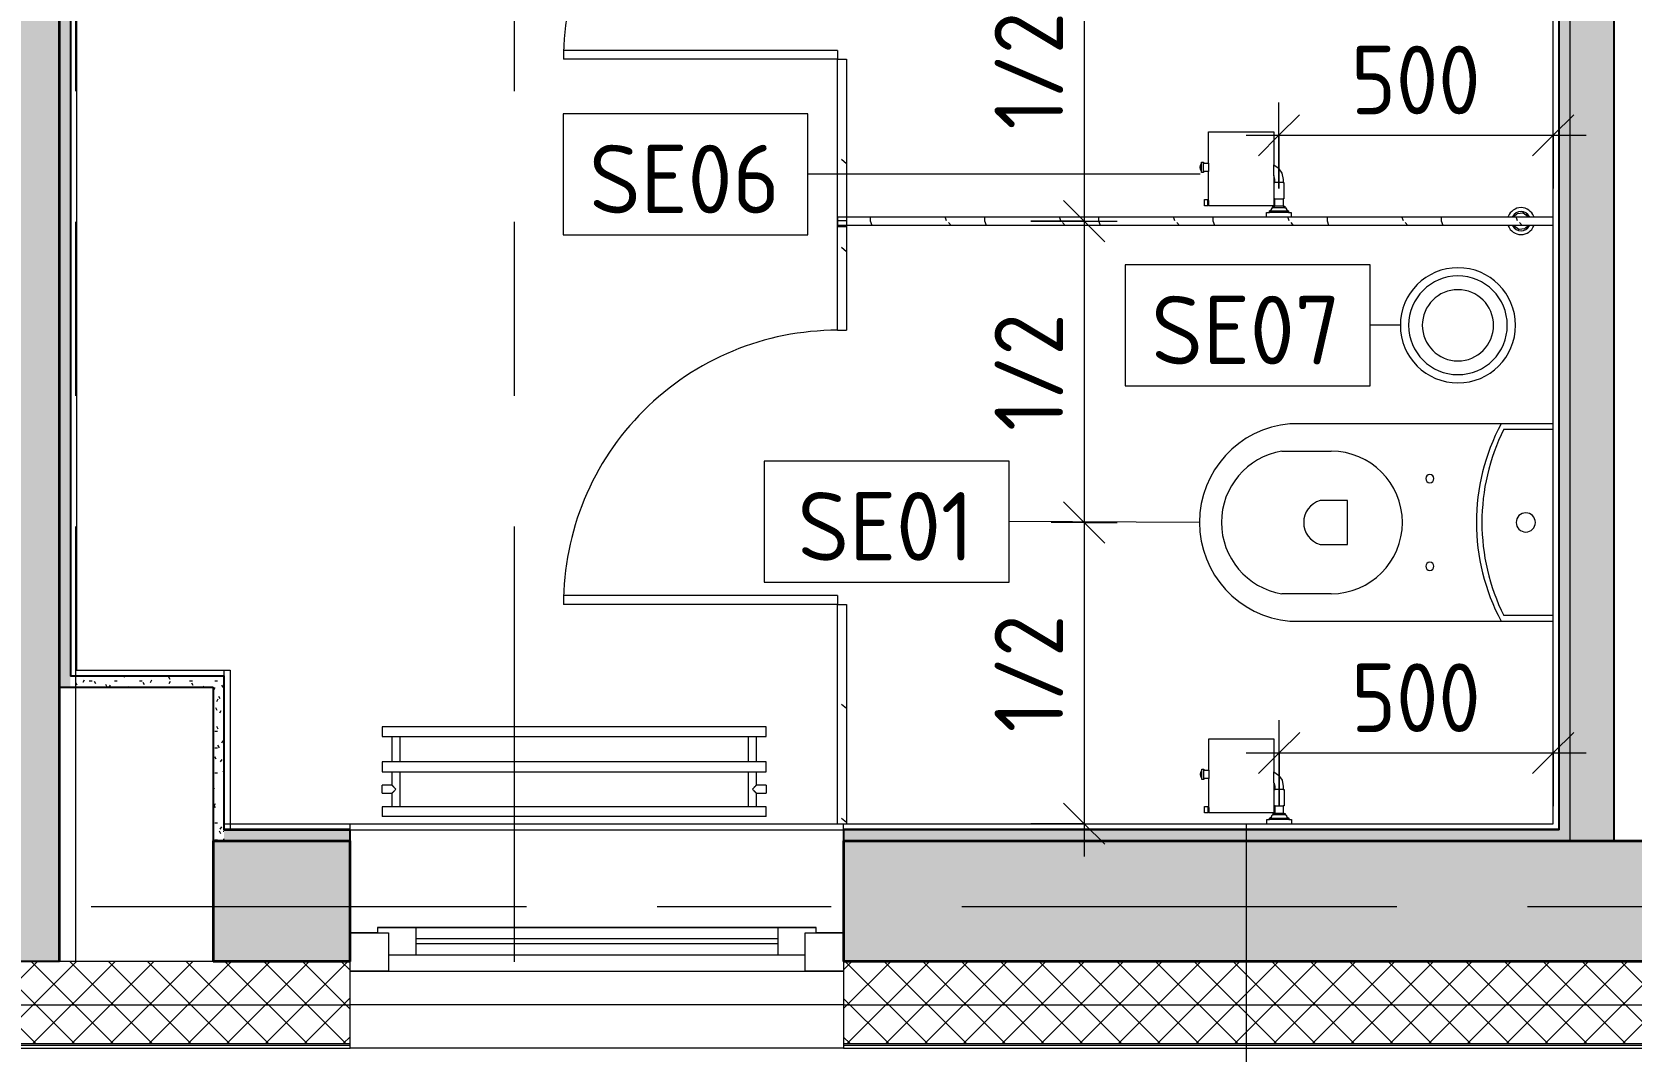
# Model space of a CAD drawing. Header units: millimetres. Extents: x 63482 to 319368, y -8553 to 29000.
# Drawn here: x 65580 to 68496, y -263 to 1595 of the extents above; entities that cross this region are included whole.
import ezdxf

# ---------------------------------------------------------------- set-up
doc = ezdxf.new("R2010")
doc.units = ezdxf.units.MM
doc.linetypes.add('Осевая', pattern=[1587.5, 317.5, -238.125, 793.75, -238.125])
for name, color, linetype, lineweight in [('A-ANNO-DIMS', 7, 'Continuous', 9), ('A-ANNO-DIMS-50', 7, 'Continuous', 9), ('A-DOOR', 7, 'Continuous', 9), ('A-GENM', 7, 'Continuous', 9), ('A-GLAZ', 7, 'Continuous', 9), ('A-GLAZ-1', 7, 'Continuous', 15), ('A-WALL', 7, 'Continuous', 9), ('I-WALL', 7, 'Continuous', 9), ('M-EQPM', 7, 'Continuous', 9), ('P-SANR-FIXT-IDEN', 7, 'Continuous', 9), ('Оси-2', 7, 'Осевая', 9)]:
    doc.layers.add(name, color=color, linetype=linetype, lineweight=lineweight)
for name, color, linetype, lineweight, true_color in [('A-DETL-GENF-1', 7, 'Continuous', 9, 0x4994b4), ('A-WALL-1', 7, 'Continuous', 25, 0x3c3c3c), ('A-WALL-2', 7, 'Continuous', 15, 0x3c3c3c), ('A-WALL-3', 7, 'Continuous', 35, 0x3c3c3c), ('A-WALL-FNSH-1', 7, 'Continuous', 15, 0x3c3c3c), ('A-WALL-FNSH-2', 7, 'Continuous', 9, 0x3c3c3c), ('P-SANR-FIXT-1', 7, 'Continuous', 15, 0x4994b4), ('S-WALL-ANLY', 7, 'Continuous', 15, 0x008040), ('S-WALL-ANLY-1', 7, 'Continuous', 5, 0x008040)]:
    doc.layers.add(name, color=color, linetype=linetype, lineweight=lineweight, true_color=true_color)
doc.styles.add('GOST Common', font='GOST_Common.ttf', dxfattribs={"height": 125})
doc.styles.add('ISOCPEUR', font='isocpeur.ttf', dxfattribs={"width": 0.9, "height": 125})
doc.dimstyles.new('ISO-2_5_0_9К_БОЛЬШОЙ', dxfattribs={"dimscale": 304.8, "dimtxt": 124.497647, "dimasz": 0.246063, "dimexe": 0.19685, "dimexo": 0.492126, "dimgap": 0, "dimtad": 1, "dimdec": 0, "dimrnd": 10, "dimzin": 0, "dimdsep": 46, "dimtxsty": 'ISOCPEUR', "dimblk1": 'OBLIQUE', "dimblk2": 'OBLIQUE', "dimsah": 1, "dimcen": 0.09, "dimdle": 0.19685, "dimazin": 0, "dimtfac": 1, "dimtdec": 4, "dimtix": 1, "dimtmove": 0, "dimatfit": 3, "dimfxl": 1, "dimtvp": 1, "dimtolj": 1, "dimtzin": 0, "dimarcsym": 2})
pattern_1 = [(45, (0, 0), (-28.512667, 28.512667), []), (45, (28.51, 0), (-28.512667, 28.512667), [50.403, -10.081, 1.676, -8.404])]
pattern_2 = [(0, (0, 0), (60.96, 15.24), [5.029, -40.691, 5.029, -40.691, -243.84]), (0, (0, 0), (60.96, 15.24), [-91.44, 5.029, -86.411, 5.029, -40.691, -106.68]), (0, (0, 0), (60.96, 15.24), [-228.6, 5.029, -25.451, 5.029, -71.171]), (120, (22.86, 7.62), (-43.678227, 45.1729086), [5.029, -40.691, 5.029, -40.691, -243.84]), (120, (22.86, 7.62), (-43.678227, 45.1729086), [-91.44, 5.029, -86.411, 5.029, -40.691, -106.68]), (120, (22.86, 7.62), (-43.678227, 45.1729086), [-228.6, 5.029, -25.451, 5.029, -71.171]), (240, (30.48, 38.1), (-17.281773, -60.4129086), [5.029, -40.691, 5.029, -40.691, -243.84]), (240, (30.48, 38.1), (-17.281773, -60.4129086), [-91.44, 5.029, -86.411, 5.029, -40.691, -106.68]), (240, (30.48, 38.1), (-17.281773, -60.4129086), [-228.6, 5.029, -25.451, 5.029, -71.171])]
pattern_3 = [(18.435, (-1240, 67002.855), (416.49961, 208.2509), [79.025, -579.519]), (49.399, (-1165.03, 67027.845), (1041.243719, 1249.505702), [38.399, -1881.572]), (46.848, (-1140.04, 66848.75), (2915.4788923, 3123.769422), [91.346, -4475.934]), (19.983, (-1077.565, 66915.39), (1666.001328, 624.746965), [48.75, -2388.754]), (0, (-1240, 66932.05), (208.25, 208.25), [41.65, -166.6]), (28.443, (-1198.35, 66932.05), (-2707.2483879, -1457.75313005), [113.682, -5570.435]), (354.289, (-1098.39, 66986.195), (-1874.2483835, 208.263648), [41.858, -2051.029]), (39.806, (-1056.74, 66982.03), (-1041.24396, -833.007541), [32.53, -1593.955])]
pattern_4 = [(18.435, (-151, 67002.855), (416.49961, 208.2509), [79.025, -579.519]), (49.399, (-76.03, 67027.845), (1041.243719, 1249.505702), [38.399, -1881.572]), (46.848, (-51.04, 66848.75), (2915.4788923, 3123.769422), [91.346, -4475.934]), (19.983, (11.435, 66915.39), (1666.001328, 624.746965), [48.75, -2388.754]), (0, (-151, 66932.05), (208.25, 208.25), [41.65, -166.6]), (28.443, (-109.35, 66932.05), (-2707.2483879, -1457.75313005), [113.682, -5570.435]), (354.289, (-9.39, 66986.195), (-1874.2483835, 208.263648), [41.858, -2051.029]), (39.806, (32.26, 66982.03), (-1041.24396, -833.007541), [32.53, -1593.955])]

# ---------------------------------------------------------------- blocks, each defined once
blk = doc.blocks.new('120_Окно_СКБ_1Ст - 120_Окно_СКБ_1Ст 900х2500_h_-V1-Фрагмент 3_1')
at = {"layer": 'A-GLAZ'}
for p, q in [((450, -57), (-450, -57)), ((-330, -107), (330, -107)), ((-450, -127), (-400, -127)), ((330, -117), (-330, -117)), ((400, -127), (450, -127))]:
    blk.add_line(p, q, dxfattribs=at)
at = {"layer": 'A-GLAZ-1'}
for p, q in [((-450, -127), (-450, -57)), ((-450, -57), (-380, -57)), ((-380, -57), (-380, -127)), ((380, -127), (380, -57)), ((380, -57), (450, -57)), ((450, -57), (450, -127)), ((380, -87), (-380, -87)), ((-380, -87), (-380, -127)), ((-330, -137), (-330, -87)), ((330, -137), (330, -87)), ((380, -127), (380, -87)), ((-380, -127), (-450, -127)), ((-380, -127), (-400, -127)), ((-400, -127), (-400, -137)), ((-400, -137), (400, -137)), ((400, -137), (-400, -137)), ((450, -127), (380, -127)), ((400, -127), (380, -127)), ((400, -137), (400, -127))]:
    blk.add_line(p, q, dxfattribs=at)
blk = doc.blocks.new('radiator_prado_classic_z_tip_30_po exemplyaru - Classic Z Тип 30-500-V3-Фрагмент 3_1')
at = {"layer": 'M-EQPM'}
for p, q in [((0, 228), (0, 210)), ((700, 228), (0, 228)), ((0, 210), (700, 210)), ((17.5, 210), (17.5, 164)), ((32.5, 164), (32.5, 210)), ((667.5, 210), (667.5, 164)), ((682.5, 164), (682.5, 210)), ((700, 210), (700, 228)), ((700, 164), (0, 164)), ((0, 164), (0, 146)), ((0, 146), (700, 146)), ((17.5, 146), (17.5, 121.5)), ((32.5, 82), (32.5, 146)), ((667.5, 146), (667.5, 82)), ((682.5, 121.5), (682.5, 146)), ((700, 146), (700, 164)), ((17.5, 121.5), (0, 121.5)), ((0, 106.5), (0, 121.5)), ((700, 121.5), (682.5, 121.5)), ((700, 121.5), (700, 106.5)), ((0, 106.5), (17.5, 106.5)), ((17.5, 106.5), (17.5, 82)), ((682.5, 82), (682.5, 106.5)), ((682.5, 106.5), (700, 106.5)), ((700, 82), (0, 82)), ((0, 82), (0, 64)), ((700, 64), (0, 64)), ((700, 64), (700, 82))]:
    blk.add_line(p, q, dxfattribs=at)
for points, knots in [([(25, 114), (24.5, 114.5), (23.6, 115.4), (22.4, 116.6), (21.6, 117.4), (21.1, 117.9), (20.8, 118.2), (20.5, 118.5), (20.2, 118.8), (19.8, 119.1), (19.6, 119.4), (19.3, 119.7), (19, 120), (18.7, 120.3), (18.5, 120.5), (18.3, 120.7), (18.1, 120.9), (17.9, 121.1), (17.8, 121.2), (17.7, 121.3), (17.5, 121.5), (17.5, 121.5), (17.5, 121.5)], [0, 0, 0, 0, 0.142857, 0.285714, 0.357143, 0.392857, 0.428571, 0.464286, 0.5, 0.535714, 0.571429, 0.607143, 0.642857, 0.678571, 0.714286, 0.75, 0.785714, 0.821429, 0.857143, 0.892857, 0.928571, 1, 1, 1, 1]), ([(675, 114), (675.5, 114.5), (676.4, 115.4), (677.6, 116.6), (678.4, 117.4), (678.9, 117.9), (679.2, 118.2), (679.5, 118.5), (679.8, 118.8), (680.1, 119.2), (680.4, 119.4), (680.7, 119.7), (681, 120), (681.3, 120.3), (681.5, 120.5), (681.7, 120.7), (681.9, 120.9), (682.1, 121.1), (682.2, 121.2), (682.3, 121.3), (682.5, 121.5), (682.5, 121.5), (682.5, 121.5)], [0, 0, 0, 0, 0.142857, 0.285714, 0.357143, 0.392857, 0.428571, 0.464286, 0.5, 0.535714, 0.571429, 0.607143, 0.642857, 0.678571, 0.714286, 0.75, 0.785714, 0.821429, 0.857143, 0.892857, 0.928571, 1, 1, 1, 1]), ([(17.5, 106.5), (17.5, 106.5), (17.5, 106.5), (17.7, 106.7), (17.8, 106.8), (17.9, 106.9), (18.1, 107.1), (18.3, 107.3), (18.5, 107.5), (18.7, 107.7), (19, 108), (19.3, 108.3), (19.6, 108.6), (19.8, 108.9), (20.3, 109.3), (20.7, 109.7), (21.1, 110.1), (21.6, 110.6), (22.4, 111.4), (23.6, 112.6), (24.5, 113.5), (25, 114)], [0, 0, 0, 0, 0.071429, 0.107143, 0.142857, 0.178571, 0.214286, 0.25, 0.285714, 0.321429, 0.357143, 0.392857, 0.428571, 0.464286, 0.5, 0.571429, 0.607143, 0.642857, 0.714286, 0.857143, 1, 1, 1, 1]), ([(682.5, 106.5), (682.5, 106.5), (682.5, 106.5), (682.3, 106.7), (682.2, 106.8), (682.1, 106.9), (681.9, 107.1), (681.7, 107.3), (681.5, 107.5), (681.3, 107.7), (681, 108), (680.7, 108.3), (680.4, 108.6), (680.1, 108.8), (679.7, 109.3), (679.3, 109.7), (678.9, 110.1), (678.4, 110.6), (677.6, 111.4), (676.4, 112.6), (675.5, 113.5), (675, 114)], [0, 0, 0, 0, 0.071429, 0.107143, 0.142857, 0.178571, 0.214286, 0.25, 0.285714, 0.321429, 0.357143, 0.392857, 0.428571, 0.464286, 0.5, 0.571429, 0.607143, 0.642857, 0.714286, 0.857143, 1, 1, 1, 1])]:
    blk.add_open_spline(points, degree=3, knots=knots, dxfattribs=at)
blk = doc.blocks.new('131_Сантехническая перегородка_Дверь - СД-1-30819167-Фрагмент 3_1')
at = {"layer": 'A-DOOR'}
h = blk.add_hatch(dxfattribs=at)
h.set_pattern_fill('FP_13', color=256, style=0, pattern_type=2)
h.set_pattern_definition(pattern_3)
h.paths.add_polyline_path([(805.2, -8), (1110.4, -8), (1110.4, 8), (805.2, 8)])
at = {"layer": 'A-GENM'}
h = blk.add_hatch(dxfattribs=at)
h.set_pattern_fill('FP_13', color=256, style=0, pattern_type=2)
h.set_pattern_definition(pattern_3)
h.paths.add_polyline_path([(0, -8), (305.2, -8), (305.2, 8), (0, 8)])
at = {"layer": 'A-DOOR'}
for p, q in [((321.2, 508), (305.2, 508)), ((305.2, 8), (305.2, 508)), ((321.2, 8), (321.2, 508)), ((321.2, 8), (305.2, 8))]:
    blk.add_line(p, q, dxfattribs=at)
blk.add_arc((305.2, 8), 500, 360, 90, dxfattribs=at)
at = {"layer": 'A-GENM'}
for p, q in [((0, 8), (305.2, 8)), ((0, 8), (0, -8)), ((305.2, 8), (305.2, -8)), ((805.2, 8), (1110.4, 8)), ((805.2, 8), (805.2, -8)), ((1110.4, 8), (1110.4, -8)), ((305.2, -8), (0, -8)), ((1110.4, -8), (805.2, -8))]:
    blk.add_line(p, q, dxfattribs=at)
blk = doc.blocks.new('131_Сантехническая перегородка_Дверь_сдвиг_ - СД-1-30823593-Фрагмент 3_1')
at = {"layer": 'A-DOOR'}
h = blk.add_hatch(dxfattribs=at)
h.set_pattern_fill('FP_14', color=256, style=0, pattern_type=2)
h.set_pattern_definition(pattern_4)
h.paths.add_polyline_path([(900, -8), (1100, -8), (1100, 8), (900, 8)])
at = {"layer": 'A-GENM'}
h = blk.add_hatch(dxfattribs=at)
h.set_pattern_fill('FP_14', color=256, style=0, pattern_type=2)
h.set_pattern_definition(pattern_4)
h.paths.add_polyline_path([(0, -8), (400, -8), (400, 8), (0, 8), (0, -3)])
at = {"layer": 'A-DOOR'}
for p, q in [((416, 508), (400, 508)), ((400, 8), (400, 508)), ((416, 8), (416, 508)), ((416, 8), (400, 8))]:
    blk.add_line(p, q, dxfattribs=at)
blk.add_arc((400, 8), 500, 360, 90, dxfattribs=at)
at = {"layer": 'A-GENM'}
for p, q in [((0, 8), (400, 8)), ((0, 8), (0, -3)), ((400, 8), (400, -8)), ((900, 8), (1100, 8)), ((900, 8), (900, -8)), ((1100, 8), (1100, -8)), ((400, -8), (0, -8)), ((1100, -8), (900, -8))]:
    blk.add_line(p, q, dxfattribs=at)
blk = doc.blocks.new('131_Сантехническая перегородка - СП-4-29831414-Фрагмент 3_1')
at = {"layer": 'A-GENM'}
h = blk.add_hatch(dxfattribs=at)
h.set_pattern_fill('FP_19', color=256, style=0, pattern_type=2)
h.set_pattern_definition([(288.435, (68325.375, 1250), (208.2509, -416.49961), [79.025, -579.519]), (319.399, (68350.365, 1175.03), (1249.505702, -1041.243719), [38.399, -1881.572]), (316.848, (68171.27, 1150.04), (3123.7701515, -2915.4795762), [91.346, -4475.934]), (289.983, (68237.91, 1087.565), (624.746965, -1666.001328), [48.75, -2388.754]), (270, (68254.57, 1250), (208.25, -208.25), [41.65, -166.6]), (298.443, (68254.57, 1208.35), (-1457.75313005, 2707.2483879), [113.682, -5570.435]), (264.289, (68308.715, 1108.39), (208.263648, 1874.2483835), [41.858, -2051.029]), (309.806, (68304.55, 1066.74), (-833.006901, 1041.243191), [32.53, -1593.955])])
h.paths.add_polyline_path([(1330, 8), (25.5, 8), (25.5, -8), (1330, -8)])
for p, q in [((25.5, 8), (1330, 8)), ((1330, 8), (1330, -8)), ((1330, -8), (25.5, -8))]:
    blk.add_line(p, q, dxfattribs=at)
at = {"layer": 'A-GENM', "flags": 128}
for points in [[(97, 8), (88.2, 14.5), (77.4, 13.4), (71.4, 8)], [(71.4, -8), (80.2, -14.5), (91, -13.4), (97, -8)]]:
    blk.add_lwpolyline(points, dxfattribs=at)
at = {"layer": 'A-GENM'}
for radius, start, end in [(24.6, 19.9113, 160.0887), (17.6, 28.9731, 151.0269), (15.1, 126.8617, 139.5341), (15.1, 78.8699, 82.6459), (15.1, 40.4659, 53.124), (24.6, 199.9113, 340.0887), (17.6, 208.9731, 331.0269), (15.1, 220.4659, 233.124), (15.1, 258.8699, 262.6459), (15.1, 306.8617, 319.5341)]:
    blk.add_arc((84.2, 0), radius, start, end, dxfattribs=at)
blk = doc.blocks.new('WC Seat_2 with Cistern-Wall Based - 640 x 360mm-30580118-Фрагмент 3_1')
at = {"layer": 'P-SANR-FIXT-1'}
for p, q in [((-5, 410.5), (-5, 500.5)), ((255, 500.5), (255, 410.5)), ((-55, 485.5), (-55, 100.5)), ((305, 100.5), (305, 485.5)), ((85, 430.5), (85, 380.5)), ((165, 380.5), (165, 430.5)), ((85, 380.5), (165, 380.5)), ((-55, 100.5), (-55, 5.5)), ((-45, 5.5), (-45, 95.6)), ((295, 95.6), (295, 5.5)), ((305, 5.5), (305, 100.5))]:
    blk.add_line(p, q, dxfattribs=at)
for centre, radius, start, end in [((125, 469.8), 180.7, 4.9791, 175.0209), ((125, 478.7), 131.8, 9.5273, 170.4727), ((125, 418.8), 41.7, 16.2602, 163.7398), ((125, 410.5), 130, 180, 360), ((45, 230.5), 7.5, 0, 180), ((205, 230.5), 7.5, 0, 180), ((45, 230.5), 7.5, 180, 360), ((205, 230.5), 7.5, 180, 360), ((125, -237), 382.5, 61.9275, 118.0725), ((125, -247), 382.5, 63.6122, 116.3878), ((125, 55.5), 17.5, 0, 180), ((125, 55.5), 17.5, 180, 360)]:
    blk.add_arc(centre, radius, start, end, dxfattribs=at)
blk = doc.blocks.new('мусорная корзина - Round_ Metal-30590745-Фрагмент 3_1')
at = {"layer": 'P-SANR-FIXT-1'}
for radius, start, end in [(105, 0, 180), (90, 360, 180), (65, 0, 180), (105, 180, 360), (90, 180, 360), (65, 180, 360)]:
    blk.add_arc((0, 0), radius, start, end, dxfattribs=at)
blk = doc.blocks.new('Sanitary_Toilet-Accessories_Gessi_Wall-mounted-paper-roll-holder-65449 - Chrome-30913797-Фрагмент 3_1')
at = {"layer": 'A-DETL-GENF-1'}
for p, q in [((67725.8, 305.6), (67727.1, 305.7)), ((67725.8, 248.5), (67725.8, 305.6)), ((67727.1, 305.7), (67843.1, 305.7)), ((67843.1, 305.7), (67844.8, 305.6)), ((67844.8, 305.6), (67844.8, 245.4)), ((67710.8, 241), (67711.4, 245)), ((67711.4, 237), (67710.8, 241)), ((67711.4, 245), (67713.3, 248.5)), ((67713.3, 233.5), (67711.4, 237)), ((67713.3, 248.5), (67713.3, 250.5)), ((67713.3, 250.5), (67716.8, 250.5)), ((67713.3, 233.5), (67713.3, 248.5)), ((67713.3, 231.5), (67713.3, 233.5)), ((67716.8, 250.5), (67716.8, 248.5)), ((67716.8, 233.5), (67716.8, 248.5)), ((67716.8, 248.5), (67725.8, 248.5)), ((67725.8, 233.5), (67716.8, 233.5)), ((67716.8, 233.5), (67716.8, 231.5)), ((67725.8, 248.5), (67725.8, 233.5)), ((67725.8, 180.7), (67725.8, 233.5)), ((67844.8, 225.9), (67844.8, 245.4)), ((67844.8, 245.4), (67853.1, 239.9)), ((67853.1, 239.9), (67859.5, 230.3)), ((67716.8, 231.5), (67713.3, 231.5)), ((67845.7, 224.5), (67844.8, 225.9)), ((67844.8, 225.9), (67844.8, 180.7)), ((67845.3, 183.5), (67845.3, 213.5)), ((67845.3, 213.5), (67846.8, 213.5)), ((67846.8, 219), (67845.7, 224.5)), ((67846.8, 213.5), (67846.8, 219)), ((67861.8, 213.5), (67846.8, 213.5)), ((67859.5, 230.3), (67861.8, 219)), ((67861.8, 219), (67861.8, 213.5)), ((67861.8, 213.5), (67863.3, 213.5)), ((67863.3, 213.5), (67863.3, 183.5)), ((67718.3, 170.7), (67718.3, 182.7)), ((67718.3, 182.7), (67724.8, 182.7)), ((67724.8, 182.7), (67724.8, 180.7)), ((67724.8, 172.7), (67724.8, 180.7)), ((67724.8, 180.7), (67725.8, 180.7)), ((67725.8, 180.7), (67725.8, 172.7)), ((67844.8, 180.7), (67844.8, 172.7)), ((67844.8, 180.7), (67846.8, 180.7)), ((67846.8, 183.5), (67845.3, 183.5)), ((67846.8, 183.5), (67861.8, 183.5)), ((67846.8, 180.7), (67846.8, 183.5)), ((67846.8, 172.7), (67846.8, 180.7)), ((67863.3, 183.5), (67861.8, 183.5)), ((67861.8, 183.5), (67861.8, 170)), ((67724.8, 170.7), (67718.3, 170.7)), ((67725.8, 172.7), (67724.8, 172.7)), ((67724.8, 172.7), (67724.8, 170.7)), ((67725.8, 170.7), (67725.8, 172.7)), ((67844.8, 170.7), (67725.8, 170.7)), ((67831.8, 151), (67831.8, 159)), ((67831.8, 159), (67836.8, 159)), ((67836.8, 161.5), (67838.5, 162.2)), ((67836.8, 161.5), (67871.7, 161.5)), ((67836.8, 159), (67836.8, 161.5)), ((67871.8, 159), (67836.8, 159)), ((67838.5, 162.2), (67840, 163.6)), ((67840, 163.6), (67841, 165.5)), ((67841, 165.5), (67841.3, 167.5)), ((67841.3, 167.5), (67843.3, 167.5)), ((67843.3, 167.5), (67843.3, 170)), ((67843.3, 170), (67846.8, 170)), ((67865.3, 167.5), (67843.3, 167.5)), ((67844.8, 172.7), (67844.8, 170.7)), ((67846.8, 172.7), (67844.8, 172.7)), ((67863.3, 170), (67844.8, 170)), ((67846.8, 170), (67846.8, 172.7)), ((67861.8, 170), (67865.3, 170)), ((67865.3, 170), (67865.3, 167.5)), ((67865.3, 167.5), (67867.3, 167.5)), ((67867.3, 167.5), (67867.6, 165.5)), ((67867.6, 165.5), (67868.5, 163.6)), ((67868.5, 163.6), (67870, 162.2)), ((67870, 162.2), (67871.7, 161.5)), ((67871.7, 161.5), (67871.8, 159)), ((67871.8, 159), (67876.8, 159)), ((67876.8, 159), (67876.8, 151))]:
    blk.add_line(p, q, dxfattribs=at)
blk = doc.blocks.new('М_сантехническая_рамка1 - В рамке-30590747-Фрагмент 3_1')
at = {"layer": 'P-SANR-FIXT-IDEN'}
for p, q in [((4.293, 2.24), (-4.639, 2.24)), ((-4.639, 2.24), (-4.639, -2.178)), ((4.293, -2.178), (4.293, 2.24)), ((-4.639, -2.178), (4.293, -2.178))]:
    blk.add_line(p, q, dxfattribs=at)
blk = doc.blocks.new('DIMBLOCK4-Фрагмент 3_1')
at = {"layer": 'A-ANNO-DIMS-50', "lineweight": 20}
for p, q in [((67498.6, 1800), (67461.1, 1837.5)), ((67498.6, 1800), (67536.1, 1762.5)), ((67498.6, 1250), (67461.1, 1287.5)), ((67498.6, 1250), (67536.1, 1212.5))]:
    blk.add_line(p, q, dxfattribs=at)
at = {"layer": 'A-ANNO-DIMS-50'}
for p, q in [((67558.9, 1800), (67438.6, 1800)), ((67498.6, 1800), (67498.6, 1190)), ((67498.6, 1800), (67558.9, 1800)), ((67401.6, 1250), (67558.6, 1250)), ((67498.6, 1250), (67401.6, 1250))]:
    blk.add_line(p, q, dxfattribs=at)
at = {"layer": 'A-ANNO-DIMS-50', "color": 0, "insert": (67335.3, 1417.3), "char_height": 125, "width": 258.572, "attachment_point": 1, "rotation": 90, "line_spacing_factor": 1.149209, "style": 'ISOCPEUR'}
blk.add_mtext('1/2', dxfattribs=at)
blk = doc.blocks.new('_Oblique')
at = {"color": 0, "linetype": 'ByBlock', "lineweight": -2}
blk.add_line((-0.5, -0.5), (0.5, 0.5), dxfattribs=at)
blk = doc.blocks.new('DIMBLOCK5-Фрагмент 3_1')
at = {"layer": 'A-ANNO-DIMS-50', "lineweight": 20}
for p, q in [((67498.6, 1250), (67461.1, 1287.5)), ((67498.6, 1250), (67536.1, 1212.5)), ((67498.6, 700.5), (67461.1, 738)), ((67498.6, 700.5), (67536.1, 663))]:
    blk.add_line(p, q, dxfattribs=at)
at = {"layer": 'A-ANNO-DIMS-50'}
for p, q in [((67498.6, 1310), (67498.6, 700.5)), ((67401.6, 1250), (67558.6, 1250)), ((67498.6, 1250), (67401.6, 1250)), ((67558.9, 700.5), (67438.6, 700.5)), ((67498.6, 700.5), (67558.9, 700.5))]:
    blk.add_line(p, q, dxfattribs=at)
at = {"layer": 'A-ANNO-DIMS-50', "color": 0, "insert": (67335.3, 867.5), "char_height": 125, "width": 258.572, "attachment_point": 1, "rotation": 90, "line_spacing_factor": 1.149209, "style": 'ISOCPEUR'}
blk.add_mtext('1/2', dxfattribs=at)
blk = doc.blocks.new('DIMBLOCK6-Фрагмент 3_1')
at = {"layer": 'A-ANNO-DIMS-50', "lineweight": 20}
for p, q in [((67498.6, 700.5), (67461.1, 738)), ((67498.6, 700.5), (67536.1, 663)), ((67498.6, 151), (67461.1, 188.5)), ((67498.6, 151), (67536.1, 113.5))]:
    blk.add_line(p, q, dxfattribs=at)
at = {"layer": 'A-ANNO-DIMS-50'}
for p, q in [((67558.9, 700.5), (67438.6, 700.5)), ((67498.6, 700.5), (67498.6, 91)), ((67498.6, 700.5), (67558.9, 700.5)), ((67401.6, 151), (67558.6, 151)), ((67498.6, 151), (67401.6, 151))]:
    blk.add_line(p, q, dxfattribs=at)
at = {"layer": 'A-ANNO-DIMS-50', "color": 0, "insert": (67335.3, 318), "char_height": 125, "width": 258.572, "attachment_point": 1, "rotation": 90, "line_spacing_factor": 1.149209, "style": 'ISOCPEUR'}
blk.add_mtext('1/2', dxfattribs=at)
blk = doc.blocks.new('DIMBLOCK15-Фрагмент 3_1')
at = {"layer": 'A-ANNO-DIMS-50'}
for p, q in [((67853.9, 1309.6), (67853.9, 1466.6)), ((68354, 1309.6), (68354, 1466.6)), ((67793.9, 1406.6), (68414, 1406.6)), ((67853.9, 1406.6), (67853.9, 1309.6)), ((68354, 1406.6), (68354, 1309.6))]:
    blk.add_line(p, q, dxfattribs=at)
at = {"layer": 'A-ANNO-DIMS-50', "lineweight": 20}
for p, q in [((67853.9, 1406.6), (67891.4, 1444.1)), ((68354, 1406.6), (68391.5, 1444.1)), ((67853.9, 1406.6), (67816.4, 1369.1)), ((68354, 1406.6), (68316.5, 1369.1))]:
    blk.add_line(p, q, dxfattribs=at)
at = {"layer": 'A-ANNO-DIMS-50', "color": 0, "insert": (67985.4, 1569.9), "char_height": 125, "width": 284.429, "attachment_point": 1, "line_spacing_factor": 1.149209, "style": 'ISOCPEUR'}
blk.add_mtext('500', dxfattribs=at)
blk = doc.blocks.new('DIMBLOCK16-Фрагмент 3_1')
at = {"layer": 'A-ANNO-DIMS-50'}
for p, q in [((67854.3, 183.1), (67854.3, 340.1)), ((68354, 183.1), (68354, 340.1)), ((67794.3, 280.1), (68414, 280.1)), ((67854.3, 280.1), (67854.3, 183.1)), ((68354, 280.1), (68354, 183.1))]:
    blk.add_line(p, q, dxfattribs=at)
at = {"layer": 'A-ANNO-DIMS-50', "lineweight": 20}
for p, q in [((67854.3, 280.1), (67891.8, 317.6)), ((68354, 280.1), (68391.5, 317.6)), ((67854.3, 280.1), (67816.8, 242.6)), ((68354, 280.1), (68316.5, 242.6))]:
    blk.add_line(p, q, dxfattribs=at)
at = {"layer": 'A-ANNO-DIMS-50', "color": 0, "insert": (67985.6, 443.4), "char_height": 125, "width": 284.429, "attachment_point": 1, "line_spacing_factor": 1.149209, "style": 'ISOCPEUR'}
blk.add_mtext('500', dxfattribs=at)

msp = doc.modelspace()

# ---------------------------------------------------------------- hatches: boundary and pattern name
at = {"layer": 'A-WALL'}
h = msp.add_hatch(dxfattribs=at)
h.set_pattern_fill('FP_2', color=256, style=0, pattern_type=2)
h.set_pattern_definition([(45, (0, 0), (-35.35534, 35.35534), []), (135, (0, 0), (-35.35534, -35.35534), [])])
h.paths.add_polyline_path([(72561.9, -250), (72561.9, -100), (71560, -100), (71560, -250), (72177.1, -250)])
h.paths.add_polyline_path([(66160, -250), (66160, -100), (65160, -100), (65160, -250), (65252.3, -250)])
h.paths.add_polyline_path([(70660, -250), (70660, -100), (67060, -100), (67060, -250), (69868.9, -250)])
at = {"layer": 'I-WALL'}
h = msp.add_hatch(dxfattribs=at)
h.set_pattern_fill('FP_3', color=256, style=0, pattern_type=2)
h.set_pattern_definition(pattern_1)
h.paths.add_polyline_path([(65630, -100), (65630, 7400), (65410, 7400), (65410, -100)])
h = msp.add_hatch(dxfattribs=at)
h.set_pattern_fill('FP_10', color=256, style=0, pattern_type=2)
h.set_pattern_definition(pattern_2)
h.paths.add_polyline_path([(65650, 400), (65650, 7380), (65630, 7380), (65630, 400)])
h = msp.add_hatch(dxfattribs=at)
h.set_pattern_fill('FP_10', color=256, style=0, pattern_type=2)
h.set_pattern_definition(pattern_2)
h.paths.add_polyline_path([(68365, 140), (68385, 140), (68385, 3760), (68365, 3760), (68365, 141)])
h = msp.add_hatch(dxfattribs=at)
h.set_pattern_fill('FP_4', color=256, style=0, pattern_type=2)
h.set_pattern_definition([(135, (0, 0), (-37.717076, -37.717076), [53.34, -8.89, 1.778, -8.89]), (135, (0, 37.694), (-37.717076, -37.717076), []), (50, (0, 0), (63.763904, -5.57885), [6.668, -73.343]), (355, (0, 0), (-12.334876, 66.869514), [5.334, -58.674]), (100.451, (5.314, -0.465), (51.43036, 61.29098), [5.667, -62.332]), (46.184, (0, 17.78), (94.87722, -14.71484), [10.001, -110.014]), (96.636, (7.91, 16.55), (83.09115, 86.5993), [8.5, -93.497]), (351.184, (0, 17.78), (83.09204, 86.59928), [8.001, -88.011]), (21, (8.89, 13.335), (53.064487, -35.792726), [6.667, -73.342]), (326, (8.89, 13.335), (21.63066, 64.46546), [5.334, -58.674]), (71.451, (13.31, 10.35), (74.69646, 28.672367), [5.667, -62.332]), (37.5, (0, 0), (1.080413, 29.594271), [1.676, -56.286, 1.676, -57.887, -58.896]), (37.5, (0, 0), (1.080413, 29.594271), [-117.526, 1.676, -57.22]), (7.5, (0, 0), (23.386368, 35.063507), [1.676, -32.283, 1.676, -54.953, -22.447]), (7.5, (0, 0), (23.386368, 35.063507), [-90.589, 1.676, -20.771]), (327.5, (-19.825, 0), (47.456567, -2.005468), [1.676, -20.549, 1.676, -67.666, -92.012]), (327.5, (-19.825, 0), (47.456567, -2.005468), [-91.567, 1.676, -90.335]), (317.5, (-28.715, 0), (51.844948, 8.89904), [1.676, -27.216, 1.676, -44.374, -65.342]), (317.5, (-28.715, 0), (51.844948, 8.89904), [-74.943, 1.676, -63.665])])
h.paths.add_polyline_path([(68385, 120), (68465, 120), (68465, 3760), (68385, 3760), (68385, 140)])
h = msp.add_hatch(dxfattribs=at)
h.set_pattern_fill('FP_10', color=256, style=0, pattern_type=2)
h.set_pattern_definition(pattern_2)
h.paths.add_polyline_path([(65930, 400), (65930, 420), (65650, 420), (65650, 400), (65910, 400)])
h = msp.add_hatch(dxfattribs=at)
h.set_pattern_fill('FP_10', color=256, style=0, pattern_type=2)
h.set_pattern_definition(pattern_2)
h.paths.add_polyline_path([(65930, 120), (65930, 400), (65910, 400), (65910, 120)])
h = msp.add_hatch(dxfattribs=at)
h.set_pattern_fill('FP_3', color=256, style=0, pattern_type=2)
h.set_pattern_definition(pattern_1)
h.paths.add_polyline_path([(66160, -100), (66160, 120), (65910, 120), (65910, -100)])
h.paths.add_polyline_path([(67560.6, -100), (70660, -100), (70660, 120), (67060, 120), (67060, -100)])
h.paths.add_polyline_path([(71560, -100), (71860, -100), (71860, 120), (71560, 120), (71560, 95.9)])
h = msp.add_hatch(dxfattribs=at)
h.set_pattern_fill('FP_10', color=256, style=0, pattern_type=2)
h.set_pattern_definition(pattern_2)
h.paths.add_polyline_path([(68385, 120), (68385, 140), (67060, 140), (67060, 120), (68137.7, 120)])
h.paths.add_polyline_path([(66117.9, 120), (66160, 120), (66160, 140), (65930, 140), (65930, 120)])

# ---------------------------------------------------------------- linework, layer by layer
at = {"layer": 'A-WALL'}
for p, q in [((68385, 120), (68385, 3760)), ((65160, -250), (66160, -250)), ((67060, -258), (66160, -258)), ((67060, -250), (70660, -250))]:
    msp.add_line(p, q, dxfattribs=at)
at = {"layer": 'A-WALL-1'}
for p, q in [((65650, 7380), (65650, 420)), ((68365, 140), (68365, 3740)), ((68465, 120), (68465, 3760)), ((65930, 420), (65650, 420)), ((65930, 420), (65930, 140)), ((65630, 400), (65910, 400)), ((65910, 400), (65910, 120)), ((65930, 140), (66160, 140)), ((66160, 120), (66160, 140)), ((67060, 140), (67060, 120)), ((68365, 140), (67060, 140)), ((65630, -100), (65160, -100))]:
    msp.add_line(p, q, dxfattribs=at)
at = {"layer": 'A-WALL-2'}
for p, q in [((65910, -100), (65630, -100)), ((66160, -250), (66160, -100)), ((67060, -100), (67060, -250))]:
    msp.add_line(p, q, dxfattribs=at)
at = {"layer": 'A-WALL-3'}
for p, q in [((65630, -100), (65630, 7400)), ((65910, 120), (65910, -100)), ((65910, 120), (66160, 120)), ((66160, -100), (66160, 120)), ((67060, 120), (67060, -100)), ((67060, 120), (70660, 120)), ((66160, -100), (65910, -100)), ((70660, -100), (67060, -100))]:
    msp.add_line(p, q, dxfattribs=at)
at = {"layer": 'A-WALL-FNSH-1'}
for p, q in [((65651, 7379), (65651, 420)), ((68364, 3740), (68364, 141)), ((65931, 421), (65651, 421)), ((65931, 141), (65931, 421)), ((66160, 141), (65931, 141)), ((66160, 140), (66160, 141)), ((68364, 141), (67060, 141)), ((67060, 141), (67060, 140)), ((65160, -253), (66160, -253)), ((66160, -253), (66160, -250)), ((67060, -250), (67060, -253)), ((67060, -253), (70660, -253))]:
    msp.add_line(p, q, dxfattribs=at)
at = {"layer": 'A-WALL-FNSH-2'}
for p, q in [((65160, -258), (66160, -258)), ((66160, -258), (66160, -253)), ((67060, -253), (67060, -258)), ((67060, -258), (70660, -258))]:
    msp.add_line(p, q, dxfattribs=at)
at = {"layer": 'I-WALL'}
for p, q in [((65661, 7380), (65661, 431)), ((68354, 151), (68354, 3729)), ((65661, 431), (65941, 431)), ((65930, 431), (65930, 420)), ((65941, 431), (65941, 140)), ((65930, 151), (67049, 151)), ((66160, 141), (66160, 151)), ((67060, 151), (68354, 151)), ((67060, 141), (67060, 151)), ((66160, 140), (67060, 140))]:
    msp.add_line(p, q, dxfattribs=at)
at = {"layer": 'P-SANR-FIXT-IDEN'}
for p, q in [((67710.4, 1335.4), (66994.9, 1335.4)), ((68075.3, 1060), (68020, 1060)), ((67708.9, 700.5), (67361.7, 702.1)), ((67793.8, 151), (67793.8, -318))]:
    msp.add_line(p, q, dxfattribs=at)
at = {"layer": 'S-WALL-ANLY'}
msp.add_line((67060, -179), (66160, -179), dxfattribs=at)
at = {"layer": 'S-WALL-ANLY-1'}
for p, q in [((65160, -179), (66160, -179)), ((67060, -179), (70660, -179))]:
    msp.add_line(p, q, dxfattribs=at)
at = {"layer": 'Оси-2'}
for p, q in [((65660, -656.3), (65660, 7892.8)), ((66460, -656.3), (66460, 7892.8)), ((65132.2, 0), (71311.9, 0))]:
    msp.add_line(p, q, dxfattribs=at)

# ---------------------------------------------------------------- block references
at = {"layer": 'A-GENM'}
for name, p, rotation in [('131_Сантехническая перегородка_Дверь - СД-1-30819167-Фрагмент 3_1', (67057, 1240), 89.99999999997657), ('131_Сантехническая перегородка - СП-4-29831414-Фрагмент 3_1', (68379.5, 1250), 180), ('131_Сантехническая перегородка_Дверь_сдвиг_ - СД-1-30823593-Фрагмент 3_1', (67057, 151), 89.99999999997657)]:
    msp.add_blockref(name, p, dxfattribs=dict(at, rotation=rotation))
at = {"layer": 'A-GLAZ', "rotation": 180}
msp.add_blockref('120_Окно_СКБ_1Ст - 120_Окно_СКБ_1Ст 900х2500_h_-V1-Фрагмент 3_1', (66610, -175), dxfattribs=at)
at = {"layer": 'M-EQPM'}
msp.add_blockref('radiator_prado_classic_z_tip_30_po exemplyaru - Classic Z Тип 30-500-V3-Фрагмент 3_1', (66218.7, 100), dxfattribs=at)
at = {"layer": 'P-SANR-FIXT-1'}
for name, p in [('Sanitary_Toilet-Accessories_Gessi_Wall-mounted-paper-roll-holder-65449 - Chrome-30913797-Фрагмент 3_1', (-0.4, 1107)), ('мусорная корзина - Round_ Metal-30590745-Фрагмент 3_1', (68180.3, 1060)), ('Sanitary_Toilet-Accessories_Gessi_Wall-mounted-paper-roll-holder-65449 - Chrome-30913797-Фрагмент 3_1', (0, 0))]:
    msp.add_blockref(name, p, dxfattribs=at)
at = {"layer": 'P-SANR-FIXT-1', "rotation": 89.99999999999986}
msp.add_blockref('WC Seat_2 with Cistern-Wall Based - 640 x 360mm-30580118-Фрагмент 3_1', (68359.5, 575.5), dxfattribs=at)
at = {"layer": 'P-SANR-FIXT-IDEN', "xscale": 49.99999999999998, "yscale": 49.99999999999998, "zscale": 49.99999999999998}
for p in [(66780.2, 1333.8), (67805.4, 1058.4), (67147, 700.5)]:
    msp.add_blockref('М_сантехническая_рамка1 - В рамке-30590747-Фрагмент 3_1', p, dxfattribs=at)

# ---------------------------------------------------------------- texts
at = {"layer": 'P-SANR-FIXT-IDEN', "char_height": 125, "attachment_point": 1, "style": 'GOST Common'}
for s, insert, width in [('SE06', (66595.9, 1389.2), 444.937), ('SE07', (67621.1, 1113.8), 444.937), ('SE01', (66976, 755.9), 412.869)]:
    msp.add_mtext(s, dxfattribs=dict(at, insert=insert, width=width))

# ---------------------------------------------------------------- dimensions: what is measured, and where the dimension line sits
at = {"layer": 'A-ANNO-DIMS'}
for base, p1, p2, override, picture, middle in [((67498.6, 1250), (67708.9, 1800), (67551.6, 1250), {"dimpost": '<>', "dimfxl": 572.044036}, 'DIMBLOCK4-Фрагмент 3_1', (67436.1, 1525)), ((67498.6, 700.5), (67551.6, 1250), (67708.9, 700.5), {"dimpost": '<>', "dimfxl": 571.563321}, 'DIMBLOCK5-Фрагмент 3_1', (67436.1, 975.2)), ((67498.6, 151), (67708.9, 700.5), (67551.6, 151), {"dimpost": '<>', "dimfxl": 571.563321}, 'DIMBLOCK6-Фрагмент 3_1', (67436.1, 425.7))]:
    dim = msp.add_linear_dim(base=base, p1=p1, p2=p2, angle=90, text='1/2', dimstyle='ISO-2_5_0_9К_БОЛЬШОЙ', override=override, dxfattribs=at)
    dim.commit()
    dim.dimension.update_dxf_attribs({"geometry": picture, "text_midpoint": middle})
for base, p1, p2, override, picture, middle in [((68354, 1406.6), (67853.9, 1459.6), (68354, 1459.6), {"dimpost": '<>', "dimfxl": 500.130716}, 'DIMBLOCK15-Фрагмент 3_1', (68103.9, 1469.1)), ((68354, 280.1), (67854.3, 333.1), (68354, 333.1), {"dimpost": '<>', "dimfxl": 499.734696}, 'DIMBLOCK16-Фрагмент 3_1', (68104.1, 342.6))]:
    dim = msp.add_linear_dim(base=base, p1=p1, p2=p2, dimstyle='ISO-2_5_0_9К_БОЛЬШОЙ', override=override, dxfattribs=at)
    dim.commit()
    dim.dimension.update_dxf_attribs({"geometry": picture, "text_midpoint": middle})

doc.saveas('drawing.dxf')
